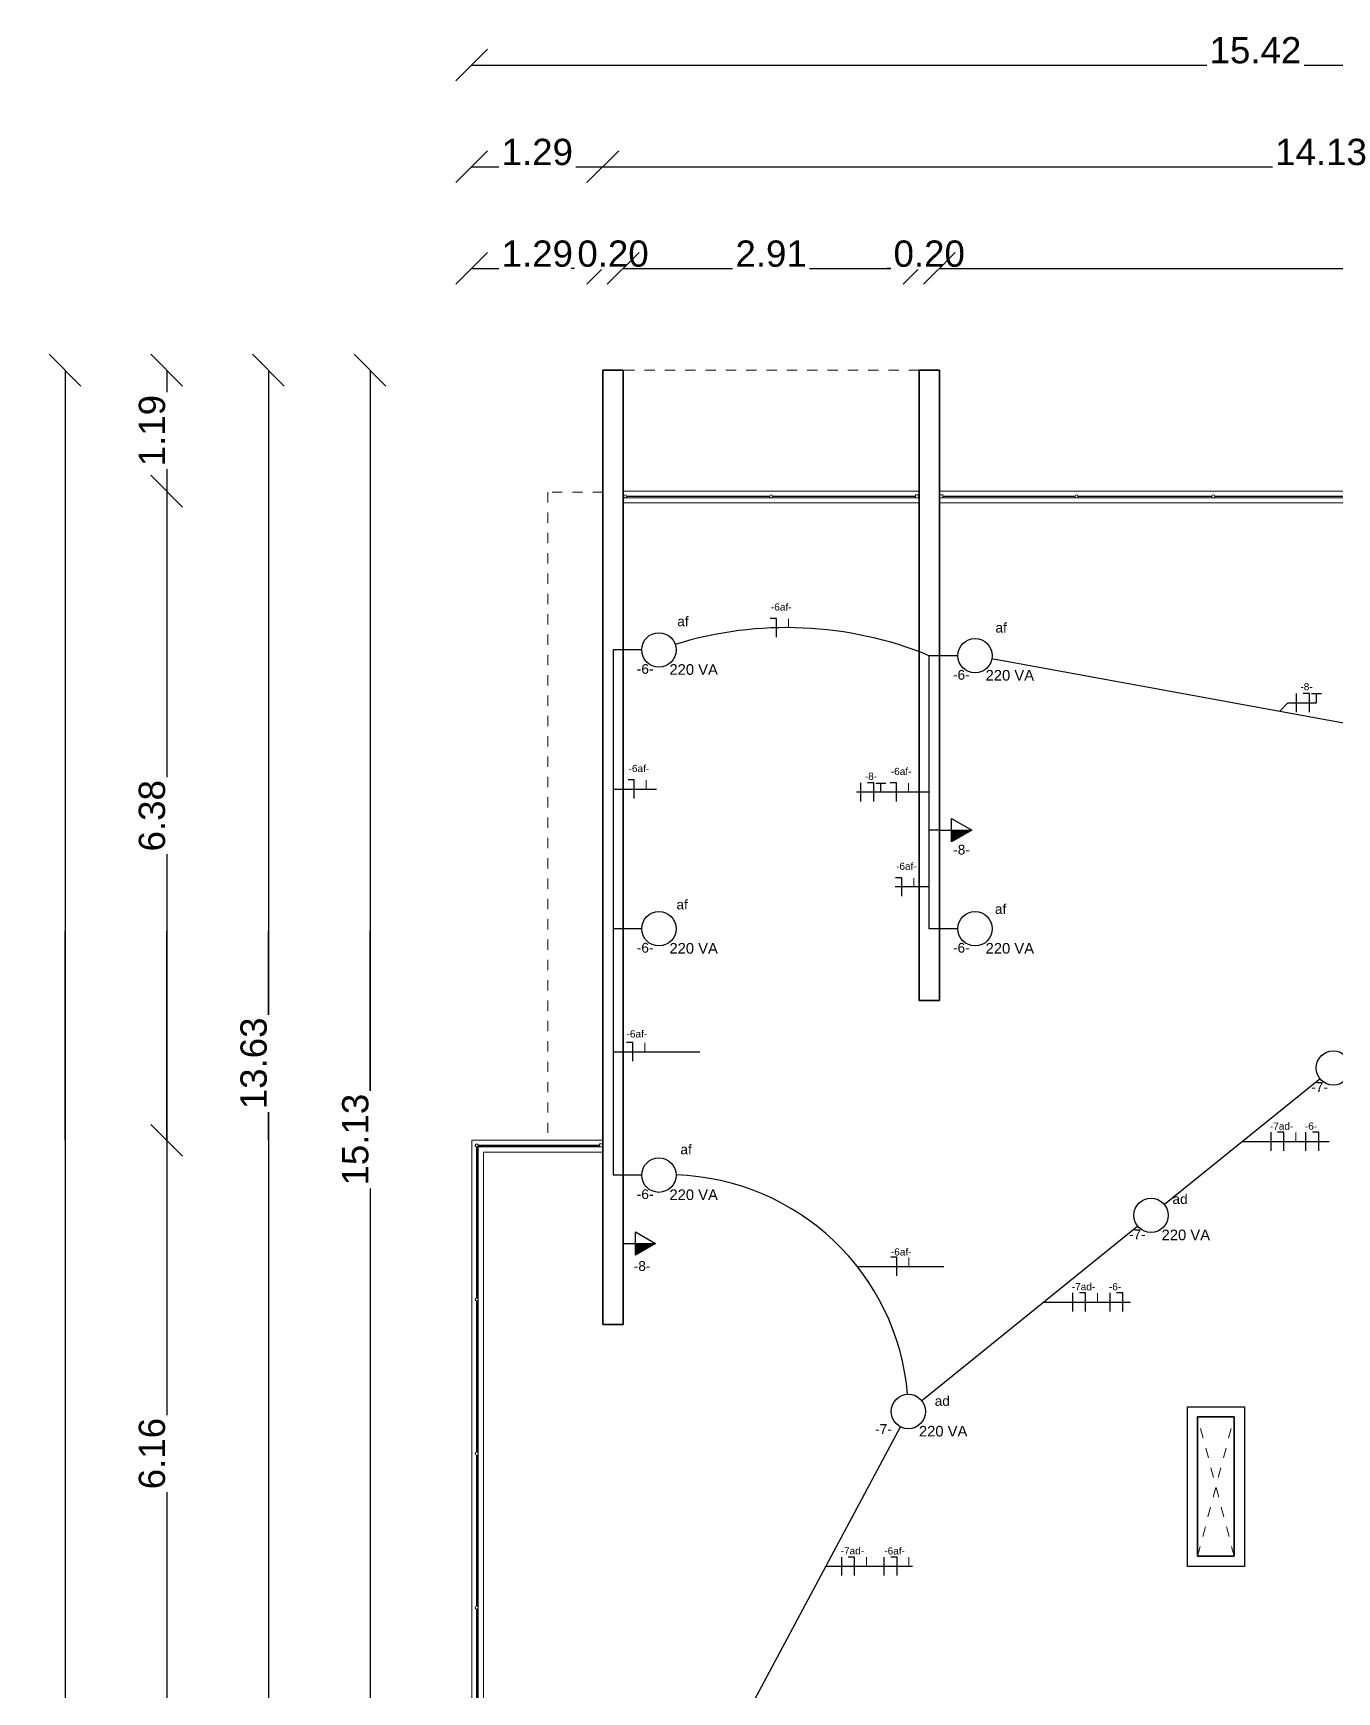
# Model space of a CAD drawing. Header units: metres. Extents: x -182 to 99, y 70 to 117.
# Drawn here: x 61.2 to 74.03, y 98.73 to 115.04 of the extents above; entities that cross this region are included whole.
import ezdxf

# ---------------------------------------------------------------- set-up
doc = ezdxf.new("R2010")
doc.units = ezdxf.units.M
doc.header["$LTSCALE"] = 0.01
for name, pattern in [('ACAD_ISO02W100', [15, 12, -3]), ('JIS_02_0.7', [1.35, 0.75, -0.6]), ('TRAZOS2', [9.525, 6.35, -3.175])]:
    doc.linetypes.add(name, pattern=pattern)
for name, color, linetype, lineweight in [('A-FLOR-HRAL', 1, 'Continuous', 9), ('A-FLOR-OTLN', 6, 'Continuous', 13), ('A-WALL', 2, 'Continuous', 9)]:
    doc.layers.add(name, color=color, linetype=linetype, lineweight=lineweight)
for name, color, linetype in [('FIAÇÃO', 10, 'Continuous'), ('Iluminação', 7, 'Continuous'), ('TOMADA', 7, 'ACAD_ISO02W100')]:
    doc.layers.add(name, color=color, linetype=linetype)
doc.styles.add('Arial', font='arial.ttf', dxfattribs={"height": 0.29506})
doc.styles.add('Arial_2', font='arial.ttf', dxfattribs={"height": 0.258177})
doc.dimstyles.new('Diagonal', dxfattribs={"dimscale": 0.3048, "dimtxt": 0.258177, "dimasz": 1.025262, "dimexe": 0.984252, "dimexo": 0.615157, "dimgap": 0.04101, "dimtad": 1, "dimrnd": 0.01, "dimzin": 0, "dimdsep": 46, "dimtxsty": 'Arial_2', "dimblk1": 'OBLIQUE', "dimblk2": 'OBLIQUE', "dimsah": 1, "dimcen": 0.09, "dimse1": 1, "dimse2": 1, "dimazin": 0, "dimtfac": 1, "dimtix": 1, "dimtmove": 0, "dimatfit": 3, "dimfxl": 1, "dimtvp": 1, "dimtfill": 1, "dimtolj": 1, "dimtzin": 0, "dimarcsym": 2})

# ---------------------------------------------------------------- blocks, each defined once
blk = doc.blocks.new('Barandilla - 30 mm-412618-Nivel 9')
at = {"layer": 'A-FLOR-HRAL'}
for p, q in [((0.015, 0.016), (-0.015, 0.016)), ((-0.015, 0.016), (-0.015, -0.014)), ((0.015, -0.014), (0.015, 0.016)), ((-0.015, -0.014), (0.015, -0.014))]:
    blk.add_line(p, q, dxfattribs=at)
blk = doc.blocks.new('Barandilla - 30 mm-412620-Nivel 9')
at = {"layer": 'A-FLOR-HRAL'}
for start, end in [(0, 180), (180, 360)]:
    blk.add_arc((0, 0), 0.015, start, end, dxfattribs=at)
blk = doc.blocks.new('Barandilla - Barandilla-507390-Nivel 9')
at = {"layer": 'A-FLOR-HRAL'}
for p, q in [((-4.722, 12.863), (-4.726, 12.863)), ((-4.726, 12.858), (-4.722, 12.858)), ((-3.393, 12.863), (-4.692, 12.863)), ((-4.692, 12.858), (-3.393, 12.858)), ((-2.045, 12.863), (-3.364, 12.863)), ((-3.364, 12.858), (-2.045, 12.858)), ((-0.698, 12.863), (-2.016, 12.863)), ((-2.016, 12.858), (-0.697, 12.858)), ((0.65, 12.863), (-0.668, 12.863)), ((-0.668, 12.858), (0.65, 12.858)), ((1.998, 12.863), (0.679, 12.863)), ((0.679, 12.858), (1.998, 12.858)), ((3.345, 12.863), (2.027, 12.863)), ((2.027, 12.858), (3.345, 12.858)), ((4.693, 12.863), (3.374, 12.863)), ((3.374, 12.858), (4.693, 12.858)), ((6.001, 12.863), (4.722, 12.863)), ((4.722, 12.858), (6.003, 12.858))]:
    blk.add_line(p, q, dxfattribs=at)
at = {"extrusion": (0, 0, -1), "zscale": -1, "rotation": 270.0000000000002}
for name, p in [('Barandilla - 30 mm-412618-Nivel 9', (4.706, 12.86)), ('Barandilla - 30 mm-412620-Nivel 9', (3.378, 12.86)), ('Barandilla - 30 mm-412620-Nivel 9', (2.031, 12.86)), ('Barandilla - 30 mm-412620-Nivel 9', (0.683, 12.86)), ('Barandilla - 30 mm-412620-Nivel 9', (-0.665, 12.86)), ('Barandilla - 30 mm-412620-Nivel 9', (-2.012, 12.86)), ('Barandilla - 30 mm-412620-Nivel 9', (-3.36, 12.86)), ('Barandilla - 30 mm-412620-Nivel 9', (-4.707, 12.86)), ('Barandilla - 30 mm-412620-Nivel 9', (-6.035, 12.86))]:
    blk.add_blockref(name, p, dxfattribs=at)
blk = doc.blocks.new('Tipo de barandal superior - Name-508281-Nivel 9')
at = {"layer": 'A-FLOR-HRAL'}
for p, q in [((-4.726, 12.845), (-4.722, 12.845)), ((-4.726, 12.795), (6.055, 12.795)), ((-4.692, 12.845), (6.055, 12.845)), ((6.055, 12.795), (6.055, 12.845))]:
    blk.add_line(p, q, dxfattribs=at)
blk = doc.blocks.new('Barandilla - Barandilla-508625-Nivel 9')
at = {"layer": 'A-FLOR-HRAL'}
for p, q in [((-7.831, 12.863), (-7.836, 12.863)), ((-7.836, 12.858), (-7.831, 12.858)), ((-7.802, 12.858), (-6.396, 12.858)), ((-6.396, 12.863), (-7.801, 12.863)), ((-6.367, 12.858), (-4.961, 12.858)), ((-4.961, 12.863), (-6.366, 12.863)), ((-4.926, 12.863), (-4.93, 12.863)), ((-4.93, 12.858), (-4.926, 12.858))]:
    blk.add_line(p, q, dxfattribs=at)
at = {"rotation": 269.9999999999998}
for name, p in [('Barandilla - 30 mm-412620-Nivel 9', (-7.816, 12.86)), ('Barandilla - 30 mm-412620-Nivel 9', (-6.381, 12.86)), ('Barandilla - 30 mm-412618-Nivel 9', (-4.946, 12.86))]:
    blk.add_blockref(name, p, dxfattribs=at)
blk = doc.blocks.new('Tipo de barandal superior - Name-508709-Nivel 9')
at = {"layer": 'A-FLOR-HRAL'}
for p, q in [((-4.961, 12.845), (-7.836, 12.845)), ((-4.926, 12.795), (-7.836, 12.795)), ((-4.926, 12.845), (-4.93, 12.845))]:
    blk.add_line(p, q, dxfattribs=at)
blk = doc.blocks.new('Barandilla - 30 mm-V7-Nivel 9')
at = {"layer": 'A-FLOR-HRAL'}
for start, end in [(0, 180), (180, 222.0711), (317.9289, 360)]:
    blk.add_arc((0, 0), 0.015, start, end, dxfattribs=at)
blk = doc.blocks.new('Barandilla - Barandilla-508722-Nivel 9')
at = {"layer": 'A-FLOR-HRAL'}
for p, q in [((-9.279, 6.462), (-9.279, 4.977)), ((-9.274, 4.977), (-9.274, 6.463)), ((-9.262, 6.475), (-8.07, 6.475)), ((-8.07, 6.48), (-9.261, 6.48)), ((-8.036, 6.48), (-8.04, 6.48)), ((-8.04, 6.475), (-8.036, 6.475)), ((-9.279, 4.948), (-9.279, 3.462)), ((-9.274, 3.461), (-9.274, 4.948)), ((-9.279, 3.432), (-9.279, 1.946)), ((-9.274, 1.946), (-9.274, 3.432)), ((-9.279, 1.917), (-9.279, 0.431)), ((-9.274, 0.431), (-9.274, 1.917)), ((-8.61, 0.419), (-9.262, 0.419)), ((-9.261, 0.414), (-8.611, 0.414))]:
    blk.add_line(p, q, dxfattribs=at)
for name, p, rotation in [('Barandilla - 30 mm-412620-Nivel 9', (-9.276, 6.477), 269.9999999999998), ('Barandilla - 30 mm-412618-Nivel 9', (-8.056, 6.477), 269.9999999999998), ('Barandilla - 30 mm-V7-Nivel 9', (-8.596, 0.416), 89.99999999999982)]:
    blk.add_blockref(name, p, dxfattribs=dict(rotation=rotation))
for p in [(-9.276, 4.962), (-9.276, 3.447), (-9.276, 1.932), (-9.276, 0.416)]:
    blk.add_blockref('Barandilla - 30 mm-412620-Nivel 9', p)
blk = doc.blocks.new('Tipo de barandal superior - Name-508990-Nivel 9')
at = {"layer": 'A-FLOR-HRAL'}
for p, q in [((-9.261, 6.462), (-9.261, 6.437)), ((-9.236, 6.462), (-9.261, 6.462)), ((-9.261, 6.437), (-9.261, 0.456)), ((-8.07, 6.462), (-9.236, 6.462)), ((-9.211, 6.412), (-9.211, 0.481)), ((-8.036, 6.412), (-9.211, 6.412)), ((-8.036, 6.462), (-8.04, 6.462)), ((-9.261, 0.456), (-9.261, 0.431)), ((-9.261, 0.431), (-9.236, 0.431)), ((-9.236, 0.431), (-8.586, 0.431)), ((-9.211, 0.481), (-8.576, 0.481)), ((-8.576, 0.466), (-8.576, 0.481))]:
    blk.add_line(p, q, dxfattribs=at)
blk = doc.blocks.new('_Oblique')
at = {"color": 0, "linetype": 'ByBlock', "lineweight": -2}
blk.add_line((-0.5, -0.5), (0.5, 0.5), dxfattribs=at)
blk = doc.blocks.new('*D722')
at = {"color": 0, "lineweight": -2, "transparency": 16777216}
blk.add_line((61.517, 111.727), (61.517, 81.343), dxfattribs=at)
at = {"layer": 'Defpoints', "color": 0, "transparency": 16777216}
for p in [(66.807, 111.727), (61.517, 81.343), (66.817, 81.343)]:
    blk.add_point(p, dxfattribs=at)
at = {"color": 0, "lineweight": -2, "transparency": 16777216, "xscale": 0.3124999999999999, "yscale": 0.3124999999999999, "zscale": 0.3124999999999999}
for p, rotation in [((61.517, 111.727), 90), ((61.517, 81.343), 270)]:
    blk.add_blockref('_Oblique', p, dxfattribs=dict(at, rotation=rotation))
at = {"color": 0, "transparency": 16777216, "insert": (61.373, 96.535), "char_height": 0.2582, "attachment_point": 5, "rotation": 90, "style": 'Arial_2', "bg_fill": 3, "box_fill_scale": 1.1, "bg_fill_color": 256, "bg_fill_true_color": 13158600, "bg_fill_transparency": 0}
blk.add_mtext('\\A1;30.38', dxfattribs=at)
blk = doc.blocks.new('*D723')
at = {"color": 0, "lineweight": -2, "transparency": 16777216}
blk.add_line((62.517, 111.727), (62.517, 110.537), dxfattribs=at)
at = {"layer": 'Defpoints', "color": 0, "transparency": 16777216}
for p in [(66.807, 111.727), (62.517, 110.537), (67.007, 110.537)]:
    blk.add_point(p, dxfattribs=at)
at = {"color": 0, "lineweight": -2, "transparency": 16777216, "xscale": 0.3124999999999999, "yscale": 0.3124999999999999, "zscale": 0.3124999999999999}
for p, rotation in [((62.517, 111.727), 90), ((62.517, 110.537), 270)]:
    blk.add_blockref('_Oblique', p, dxfattribs=dict(at, rotation=rotation))
at = {"color": 0, "transparency": 16777216, "insert": (62.373, 111.132), "char_height": 0.2582, "attachment_point": 5, "rotation": 90, "style": 'Arial_2', "bg_fill": 3, "box_fill_scale": 1.1, "bg_fill_color": 256, "bg_fill_true_color": 13158600, "bg_fill_transparency": 0}
blk.add_mtext('\\A1;1.19', dxfattribs=at)
blk = doc.blocks.new('*D724')
at = {"color": 0, "lineweight": -2, "transparency": 16777216}
blk.add_line((62.517, 110.537), (62.517, 104.154), dxfattribs=at)
at = {"layer": 'Defpoints', "color": 0, "transparency": 16777216}
for p in [(67.007, 110.537), (62.517, 104.154), (66.807, 104.154)]:
    blk.add_point(p, dxfattribs=at)
at = {"color": 0, "lineweight": -2, "transparency": 16777216, "xscale": 0.3124999999999999, "yscale": 0.3124999999999999, "zscale": 0.3124999999999999}
for p, rotation in [((62.517, 110.537), 90), ((62.517, 104.154), 270)]:
    blk.add_blockref('_Oblique', p, dxfattribs=dict(at, rotation=rotation))
at = {"color": 0, "transparency": 16777216, "insert": (62.373, 107.345), "char_height": 0.2582, "attachment_point": 5, "rotation": 90, "style": 'Arial_2', "bg_fill": 3, "box_fill_scale": 1.1, "bg_fill_color": 256, "bg_fill_true_color": 13158600, "bg_fill_transparency": 0}
blk.add_mtext('\\A1;6.38', dxfattribs=at)
blk = doc.blocks.new('*D725')
at = {"color": 0, "lineweight": -2, "transparency": 16777216}
blk.add_line((62.517, 104.154), (62.517, 97.993), dxfattribs=at)
at = {"layer": 'Defpoints', "color": 0, "transparency": 16777216}
for p in [(66.807, 104.154), (62.517, 97.993), (65.517, 97.993)]:
    blk.add_point(p, dxfattribs=at)
at = {"color": 0, "lineweight": -2, "transparency": 16777216, "xscale": 0.3124999999999999, "yscale": 0.3124999999999999, "zscale": 0.3124999999999999}
for p, rotation in [((62.517, 104.154), 90), ((62.517, 97.993), 270)]:
    blk.add_blockref('_Oblique', p, dxfattribs=dict(at, rotation=rotation))
at = {"color": 0, "transparency": 16777216, "insert": (62.373, 101.073), "char_height": 0.2582, "attachment_point": 5, "rotation": 90, "style": 'Arial_2', "bg_fill": 3, "box_fill_scale": 1.1, "bg_fill_color": 256, "bg_fill_true_color": 13158600, "bg_fill_transparency": 0}
blk.add_mtext('\\A1;6.16', dxfattribs=at)
blk = doc.blocks.new('*D728')
at = {"color": 0, "lineweight": -2, "transparency": 16777216}
blk.add_line((63.517, 111.727), (63.517, 98.093), dxfattribs=at)
at = {"layer": 'Defpoints', "color": 0, "transparency": 16777216}
for p in [(66.807, 111.727), (63.517, 98.093), (66.257, 98.093)]:
    blk.add_point(p, dxfattribs=at)
at = {"color": 0, "lineweight": -2, "transparency": 16777216, "xscale": 0.3124999999999999, "yscale": 0.3124999999999999, "zscale": 0.3124999999999999}
for p, rotation in [((63.517, 111.727), 90), ((63.517, 98.093), 270)]:
    blk.add_blockref('_Oblique', p, dxfattribs=dict(at, rotation=rotation))
at = {"color": 0, "transparency": 16777216, "insert": (63.373, 104.91), "char_height": 0.2582, "attachment_point": 5, "rotation": 90, "style": 'Arial_2', "bg_fill": 3, "box_fill_scale": 1.1, "bg_fill_color": 256, "bg_fill_true_color": 13158600, "bg_fill_transparency": 0}
blk.add_mtext('\\A1;13.63', dxfattribs=at)
blk = doc.blocks.new('*D739')
at = {"color": 0, "lineweight": -2, "transparency": 16777216}
blk.add_line((64.517, 111.727), (64.517, 96.593), dxfattribs=at)
at = {"layer": 'Defpoints', "color": 0, "transparency": 16777216}
for p in [(66.807, 111.727), (64.517, 96.593), (66.257, 96.593)]:
    blk.add_point(p, dxfattribs=at)
at = {"color": 0, "lineweight": -2, "transparency": 16777216, "xscale": 0.3124999999999999, "yscale": 0.3124999999999999, "zscale": 0.3124999999999999}
for p, rotation in [((64.517, 111.727), 90), ((64.517, 96.593), 270)]:
    blk.add_blockref('_Oblique', p, dxfattribs=dict(at, rotation=rotation))
at = {"color": 0, "transparency": 16777216, "insert": (64.373, 104.16), "char_height": 0.2582, "attachment_point": 5, "rotation": 90, "style": 'Arial_2', "bg_fill": 3, "box_fill_scale": 1.1, "bg_fill_color": 256, "bg_fill_true_color": 13158600, "bg_fill_transparency": 0}
blk.add_mtext('\\A1;15.13', dxfattribs=at)
blk = doc.blocks.new('*D744')
at = {"color": 0, "lineweight": -2, "transparency": 16777216}
blk.add_line((65.517, 114.727), (80.935, 114.727), dxfattribs=at)
at = {"layer": 'Defpoints', "color": 0, "transparency": 16777216}
for p in [(80.935, 114.727), (80.935, 109.036), (65.517, 102.654)]:
    blk.add_point(p, dxfattribs=at)
at = {"color": 0, "lineweight": -2, "transparency": 16777216, "xscale": 0.3124999999999999, "yscale": 0.3124999999999999, "zscale": 0.3124999999999999, "rotation": 180}
blk.add_blockref('_Oblique', (65.517, 114.727), dxfattribs=at)
at = {"color": 0, "lineweight": -2, "transparency": 16777216, "xscale": 0.3124999999999999, "yscale": 0.3124999999999999, "zscale": 0.3124999999999999}
blk.add_blockref('_Oblique', (80.935, 114.727), dxfattribs=at)
at = {"color": 0, "transparency": 16777216, "insert": (73.226, 114.871), "char_height": 0.2582, "attachment_point": 5, "style": 'Arial_2', "bg_fill": 3, "box_fill_scale": 1.1, "bg_fill_color": 256, "bg_fill_true_color": 13158600, "bg_fill_transparency": 0}
blk.add_mtext('\\A1;15.42', dxfattribs=at)
blk = doc.blocks.new('*D745')
at = {"color": 0, "lineweight": -2, "transparency": 16777216}
blk.add_line((65.517, 113.727), (66.807, 113.727), dxfattribs=at)
at = {"layer": 'Defpoints', "color": 0, "transparency": 16777216}
for p in [(66.807, 113.727), (65.517, 102.654), (66.807, 102.654)]:
    blk.add_point(p, dxfattribs=at)
at = {"color": 0, "lineweight": -2, "transparency": 16777216, "xscale": 0.3124999999999999, "yscale": 0.3124999999999999, "zscale": 0.3124999999999999, "rotation": 180}
blk.add_blockref('_Oblique', (65.517, 113.727), dxfattribs=at)
at = {"color": 0, "lineweight": -2, "transparency": 16777216, "xscale": 0.3124999999999999, "yscale": 0.3124999999999999, "zscale": 0.3124999999999999}
blk.add_blockref('_Oblique', (66.807, 113.727), dxfattribs=at)
at = {"color": 0, "transparency": 16777216, "insert": (66.162, 113.871), "char_height": 0.2582, "attachment_point": 5, "style": 'Arial_2', "bg_fill": 3, "box_fill_scale": 1.1, "bg_fill_color": 256, "bg_fill_true_color": 13158600, "bg_fill_transparency": 0}
blk.add_mtext('\\A1;1.29', dxfattribs=at)
blk = doc.blocks.new('*D746')
at = {"color": 0, "lineweight": -2, "transparency": 16777216}
blk.add_line((66.807, 113.727), (80.935, 113.727), dxfattribs=at)
at = {"layer": 'Defpoints', "color": 0, "transparency": 16777216}
for p in [(80.935, 113.727), (80.935, 109.036), (66.807, 102.654)]:
    blk.add_point(p, dxfattribs=at)
at = {"color": 0, "lineweight": -2, "transparency": 16777216, "xscale": 0.3124999999999999, "yscale": 0.3124999999999999, "zscale": 0.3124999999999999, "rotation": 180}
blk.add_blockref('_Oblique', (66.807, 113.727), dxfattribs=at)
at = {"color": 0, "lineweight": -2, "transparency": 16777216, "xscale": 0.3124999999999999, "yscale": 0.3124999999999999, "zscale": 0.3124999999999999}
blk.add_blockref('_Oblique', (80.935, 113.727), dxfattribs=at)
at = {"color": 0, "transparency": 16777216, "insert": (73.871, 113.871), "char_height": 0.2582, "attachment_point": 5, "style": 'Arial_2', "bg_fill": 3, "box_fill_scale": 1.1, "bg_fill_color": 256, "bg_fill_true_color": 13158600, "bg_fill_transparency": 0}
blk.add_mtext('\\A1;14.13', dxfattribs=at)
blk = doc.blocks.new('*D747')
at = {"color": 0, "lineweight": -2, "transparency": 16777216}
blk.add_line((65.517, 112.727), (66.807, 112.727), dxfattribs=at)
at = {"layer": 'Defpoints', "color": 0, "transparency": 16777216}
for p in [(66.807, 112.727), (65.517, 101.654), (66.807, 101.654)]:
    blk.add_point(p, dxfattribs=at)
at = {"color": 0, "lineweight": -2, "transparency": 16777216, "xscale": 0.3124999999999999, "yscale": 0.3124999999999999, "zscale": 0.3124999999999999, "rotation": 180}
blk.add_blockref('_Oblique', (65.517, 112.727), dxfattribs=at)
at = {"color": 0, "lineweight": -2, "transparency": 16777216, "xscale": 0.3124999999999999, "yscale": 0.3124999999999999, "zscale": 0.3124999999999999}
blk.add_blockref('_Oblique', (66.807, 112.727), dxfattribs=at)
at = {"color": 0, "transparency": 16777216, "insert": (66.162, 112.871), "char_height": 0.2582, "attachment_point": 5, "style": 'Arial_2', "bg_fill": 3, "box_fill_scale": 1.1, "bg_fill_color": 256, "bg_fill_true_color": 13158600, "bg_fill_transparency": 0}
blk.add_mtext('\\A1;1.29', dxfattribs=at)
blk = doc.blocks.new('*D748')
at = {"color": 0, "lineweight": -2, "transparency": 16777216}
for p, q in [((66.807, 112.727), (66.495, 112.727)), ((66.807, 112.727), (67.007, 112.727)), ((67.007, 112.727), (67.32, 112.727))]:
    blk.add_line(p, q, dxfattribs=at)
at = {"layer": 'Defpoints', "color": 0, "transparency": 16777216}
for p in [(66.807, 110.226), (67.007, 110.226)]:
    blk.add_point(p, dxfattribs=at)
at = {"color": 0, "lineweight": -2, "transparency": 16777216, "xscale": 0.3124999999999999, "yscale": 0.3124999999999999, "zscale": 0.3124999999999999}
blk.add_blockref('_Oblique', (66.807, 112.727), dxfattribs=at)
at = {"color": 0, "lineweight": -2, "transparency": 16777216, "xscale": 0.3124999999999999, "yscale": 0.3124999999999999, "zscale": 0.3124999999999999, "rotation": 180}
blk.add_blockref('_Oblique', (67.007, 112.727), dxfattribs=at)
at = {"color": 0, "transparency": 16777216, "insert": (66.907, 112.871), "char_height": 0.2582, "attachment_point": 5, "style": 'Arial_2', "bg_fill": 3, "box_fill_scale": 1.1, "bg_fill_color": 256, "bg_fill_true_color": 13158600, "bg_fill_transparency": 0}
blk.add_mtext('\\A1;0.20', dxfattribs=at)
at = {"layer": 'Defpoints', "color": 0, "transparency": 16777216}
blk.add_point((67.007, 112.727), dxfattribs=at)
blk = doc.blocks.new('*D749')
at = {"color": 0, "lineweight": -2, "transparency": 16777216}
blk.add_line((67.007, 112.727), (69.917, 112.727), dxfattribs=at)
at = {"layer": 'Defpoints', "color": 0, "transparency": 16777216}
for p in [(69.917, 112.727), (67.007, 110.226), (69.917, 110.226)]:
    blk.add_point(p, dxfattribs=at)
at = {"color": 0, "lineweight": -2, "transparency": 16777216, "xscale": 0.3124999999999999, "yscale": 0.3124999999999999, "zscale": 0.3124999999999999, "rotation": 180}
blk.add_blockref('_Oblique', (67.007, 112.727), dxfattribs=at)
at = {"color": 0, "lineweight": -2, "transparency": 16777216, "xscale": 0.3124999999999999, "yscale": 0.3124999999999999, "zscale": 0.3124999999999999}
blk.add_blockref('_Oblique', (69.917, 112.727), dxfattribs=at)
at = {"color": 0, "transparency": 16777216, "insert": (68.462, 112.871), "char_height": 0.2582, "attachment_point": 5, "style": 'Arial_2', "bg_fill": 3, "box_fill_scale": 1.1, "bg_fill_color": 256, "bg_fill_true_color": 13158600, "bg_fill_transparency": 0}
blk.add_mtext('\\A1;2.91', dxfattribs=at)
blk = doc.blocks.new('*D750')
at = {"color": 0, "lineweight": -2, "transparency": 16777216}
for p, q in [((69.917, 112.727), (69.605, 112.727)), ((69.917, 112.727), (70.117, 112.727)), ((70.117, 112.727), (70.43, 112.727))]:
    blk.add_line(p, q, dxfattribs=at)
at = {"layer": 'Defpoints', "color": 0, "transparency": 16777216}
for p in [(69.917, 110.226), (70.117, 110.226)]:
    blk.add_point(p, dxfattribs=at)
at = {"color": 0, "lineweight": -2, "transparency": 16777216, "xscale": 0.3124999999999999, "yscale": 0.3124999999999999, "zscale": 0.3124999999999999}
blk.add_blockref('_Oblique', (69.917, 112.727), dxfattribs=at)
at = {"color": 0, "lineweight": -2, "transparency": 16777216, "xscale": 0.3124999999999999, "yscale": 0.3124999999999999, "zscale": 0.3124999999999999, "rotation": 180}
blk.add_blockref('_Oblique', (70.117, 112.727), dxfattribs=at)
at = {"color": 0, "transparency": 16777216, "insert": (70.017, 112.871), "char_height": 0.2582, "attachment_point": 5, "style": 'Arial_2', "bg_fill": 3, "box_fill_scale": 1.1, "bg_fill_color": 256, "bg_fill_true_color": 13158600, "bg_fill_transparency": 0}
blk.add_mtext('\\A1;0.20', dxfattribs=at)
at = {"layer": 'Defpoints', "color": 0, "transparency": 16777216}
blk.add_point((70.117, 112.727), dxfattribs=at)
blk = doc.blocks.new('*D751')
at = {"color": 0, "lineweight": -2, "transparency": 16777216}
blk.add_line((70.117, 112.727), (80.935, 112.727), dxfattribs=at)
at = {"layer": 'Defpoints', "color": 0, "transparency": 16777216}
for p in [(80.935, 112.727), (70.117, 110.226), (80.935, 109.036)]:
    blk.add_point(p, dxfattribs=at)
at = {"color": 0, "lineweight": -2, "transparency": 16777216, "xscale": 0.3124999999999999, "yscale": 0.3124999999999999, "zscale": 0.3124999999999999, "rotation": 180}
blk.add_blockref('_Oblique', (70.117, 112.727), dxfattribs=at)
at = {"color": 0, "lineweight": -2, "transparency": 16777216, "xscale": 0.3124999999999999, "yscale": 0.3124999999999999, "zscale": 0.3124999999999999}
blk.add_blockref('_Oblique', (80.935, 112.727), dxfattribs=at)
at = {"color": 0, "transparency": 16777216, "insert": (75.526, 112.871), "char_height": 0.2582, "attachment_point": 5, "style": 'Arial_2', "bg_fill": 3, "box_fill_scale": 1.1, "bg_fill_color": 256, "bg_fill_true_color": 13158600, "bg_fill_transparency": 0}
blk.add_mtext('\\A1;10.82', dxfattribs=at)
blk = doc.blocks.new('*D808')
at = {"color": 0, "lineweight": -2, "transparency": 16777216}
blk.add_line((86.913, 110.537), (86.913, 81.343), dxfattribs=at)
at = {"layer": 'Defpoints', "color": 0, "transparency": 16777216}
for p in [(78.213, 110.537), (67.345, 81.343), (86.913, 81.343)]:
    blk.add_point(p, dxfattribs=at)
at = {"color": 0, "lineweight": -2, "transparency": 16777216, "xscale": 0.3124999999999999, "yscale": 0.3124999999999999, "zscale": 0.3124999999999999}
for p, rotation in [((86.913, 110.537), 90), ((86.913, 81.343), 270)]:
    blk.add_blockref('_Oblique', p, dxfattribs=dict(at, rotation=rotation))
at = {"color": 0, "transparency": 16777216, "insert": (86.769, 95.94), "char_height": 0.2582, "attachment_point": 5, "rotation": 90, "style": 'Arial_2', "bg_fill": 3, "box_fill_scale": 1.1, "bg_fill_color": 256, "bg_fill_true_color": 13158600, "bg_fill_transparency": 0}
blk.add_mtext('\\A1;29.19', dxfattribs=at)
blk = doc.blocks.new('F-N')
at = {"layer": 'FIAÇÃO'}
blk.add_line((2562, 1254.6), (2562, 1275.4), dxfattribs=at)
at = {"layer": 'FIAÇÃO', "color": 5}
blk.add_lwpolyline([(2576.3, 1254.6), (2576.3, 1275.4), (2569.3, 1275.4)], dxfattribs=at)
blk = doc.blocks.new('fnt')
at = {"layer": 'FIAÇÃO', "color": 1}
blk.add_line((-91.754, 85.159), (-91.754, 85.342), dxfattribs=at)
at = {"layer": 'FIAÇÃO', "color": 3}
blk.add_line((-91.558, 85.249), (-91.558, 85.34), dxfattribs=at)
at = {"layer": 'FIAÇÃO', "color": 5}
blk.add_lwpolyline([(-91.628, 85.159), (-91.628, 85.342), (-91.689, 85.342)], dxfattribs=at)
at = {"layer": 'FIAÇÃO', "color": 3}
blk.add_lwpolyline([(-91.607, 85.34), (-91.558, 85.34), (-91.509, 85.34)], dxfattribs=at)

msp = doc.modelspace()

# ---------------------------------------------------------------- linework, layer by layer
at = {"color": 1}
for p, q in [((61.517, 104.154), (61.517, 106.209)), ((62.517, 104.154), (62.517, 106.209)), ((63.517, 104.154), (63.517, 106.209)), ((64.517, 104.154), (64.517, 106.209))]:
    msp.add_line(p, q, dxfattribs=at)
at = {"color": 7}
for points in [[(72.557, 101.533), (73.117, 101.533), (73.117, 99.963), (72.557, 99.963)], [(72.657, 101.433), (73.017, 101.433), (73.017, 100.063), (72.657, 100.063)]]:
    msp.add_lwpolyline(points, close=True, dxfattribs=at)
at = {"layer": 'A-FLOR-OTLN', "linetype": 'JIS_02_0.7'}
for p, q in [((69.917, 111.727), (67.007, 111.727)), ((66.807, 110.527), (66.267, 110.527)), ((66.267, 110.527), (66.267, 104.154))]:
    msp.add_line(p, q, dxfattribs=at)
at = {"layer": 'A-FLOR-OTLN', "color": 5, "linetype": 'TRAZOS2'}
for p, q in [((73.017, 100.063), (72.657, 101.433)), ((72.657, 100.063), (73.017, 101.433))]:
    msp.add_line(p, q, dxfattribs=at)
at = {"layer": 'A-WALL', "color": 7, "lineweight": 35}
for p, q in [((67.007, 111.727), (66.807, 111.727)), ((66.807, 111.727), (66.807, 102.344)), ((67.007, 102.344), (67.007, 111.727)), ((69.917, 111.727), (69.917, 105.527)), ((70.117, 111.727), (69.917, 111.727)), ((70.117, 105.527), (70.117, 111.727)), ((69.917, 105.527), (70.117, 105.527)), ((66.807, 102.344), (67.007, 102.344)), ((72.657, 101.433), (73.017, 101.433)), ((72.657, 100.063), (72.657, 101.433)), ((73.017, 101.433), (73.017, 100.063)), ((73.017, 100.063), (72.657, 100.063))]:
    msp.add_line(p, q, dxfattribs=at)
at = {"layer": 'A-WALL', "color": 7}
for p, q in [((67.007, 110.537), (69.917, 110.537)), ((70.117, 110.537), (80.935, 110.537)), ((65.517, 97.993), (65.517, 104.154)), ((65.517, 104.154), (66.807, 104.154))]:
    msp.add_line(p, q, dxfattribs=at)

# ---------------------------------------------------------------- block references
at = {"layer": 'A-FLOR-HRAL'}
for name in ['Barandilla - Barandilla-508625-Nivel 9', 'Tipo de barandal superior - Name-508709-Nivel 9', 'Barandilla - Barandilla-507390-Nivel 9', 'Tipo de barandal superior - Name-508281-Nivel 9', 'Barandilla - Barandilla-508722-Nivel 9', 'Tipo de barandal superior - Name-508990-Nivel 9']:
    msp.add_blockref(name, (74.843, 97.626), dxfattribs=at)

# ---------------------------------------------------------------- next in the draw order: dimensions: what is measured, and where the dimension line sits
at = {"color": 1}
dim = msp.add_linear_dim(base=(61.517, 81.343), p1=(66.807, 111.727), p2=(66.817, 81.343), angle=90, dimstyle='Diagonal', override={"dimpost": '<>'}, dxfattribs=at)
dim.commit()
dim.dimension.update_dxf_attribs({"geometry": '*D722', "text_midpoint": (61.373, 96.535)})

# ---------------------------------------------------------------- next in the draw order: dimensions: what is measured, and where the dimension line sits
dim = msp.add_linear_dim(base=(62.517, 110.537), p1=(66.807, 111.727), p2=(67.007, 110.537), angle=90, dimstyle='Diagonal', override={"dimpost": '<>'}, dxfattribs=at)
dim.commit()
dim.dimension.update_dxf_attribs({"geometry": '*D723', "text_midpoint": (62.373, 111.132)})

# ---------------------------------------------------------------- next in the draw order: dimensions: what is measured, and where the dimension line sits
dim = msp.add_linear_dim(base=(62.517, 104.154), p1=(67.007, 110.537), p2=(66.807, 104.154), angle=90, dimstyle='Diagonal', override={"dimpost": '<>', "dimtmove": 1}, dxfattribs=at)
dim.commit()
dim.dimension.update_dxf_attribs({"geometry": '*D724', "text_midpoint": (62.373, 107.345)})

# ---------------------------------------------------------------- next in the draw order: dimensions: what is measured, and where the dimension line sits
dim = msp.add_linear_dim(base=(62.517, 97.993), p1=(66.807, 104.154), p2=(65.517, 97.993), angle=90, dimstyle='Diagonal', override={"dimpost": '<>', "dimtmove": 1}, dxfattribs=at)
dim.commit()
dim.dimension.update_dxf_attribs({"geometry": '*D725', "text_midpoint": (62.373, 101.073)})

# ---------------------------------------------------------------- next in the draw order: dimensions: what is measured, and where the dimension line sits
dim = msp.add_linear_dim(base=(63.517, 98.093), p1=(66.807, 111.727), p2=(66.257, 98.093), angle=90, dimstyle='Diagonal', override={"dimpost": '<>'}, dxfattribs=at)
dim.commit()
dim.dimension.update_dxf_attribs({"geometry": '*D728', "text_midpoint": (63.373, 104.91)})

# ---------------------------------------------------------------- next in the draw order: dimensions: what is measured, and where the dimension line sits
dim = msp.add_linear_dim(base=(64.517, 96.593), p1=(66.807, 111.727), p2=(66.257, 96.593), angle=90, dimstyle='Diagonal', override={"dimpost": '<>'}, dxfattribs=at)
dim.commit()
dim.dimension.update_dxf_attribs({"geometry": '*D739', "text_midpoint": (64.373, 104.16)})

# ---------------------------------------------------------------- next in the draw order: dimensions: what is measured, and where the dimension line sits
dim = msp.add_linear_dim(base=(80.935, 114.727), p1=(65.517, 102.654), p2=(80.935, 109.036), dimstyle='Diagonal', override={"dimpost": '<>'}, dxfattribs=at)
dim.commit()
dim.dimension.update_dxf_attribs({"geometry": '*D744', "text_midpoint": (73.226, 114.871)})

# ---------------------------------------------------------------- next in the draw order: dimensions: what is measured, and where the dimension line sits
dim = msp.add_linear_dim(base=(66.807, 113.727), p1=(65.517, 102.654), p2=(66.807, 102.654), dimstyle='Diagonal', override={"dimpost": '<>'}, dxfattribs=at)
dim.commit()
dim.dimension.update_dxf_attribs({"geometry": '*D745', "text_midpoint": (66.162, 113.871)})

# ---------------------------------------------------------------- next in the draw order: dimensions: what is measured, and where the dimension line sits
dim = msp.add_linear_dim(base=(80.935, 113.727), p1=(66.807, 102.654), p2=(80.935, 109.036), dimstyle='Diagonal', override={"dimpost": '<>', "dimtmove": 1}, dxfattribs=at)
dim.commit()
dim.dimension.update_dxf_attribs({"geometry": '*D746', "text_midpoint": (73.871, 113.871)})

# ---------------------------------------------------------------- next in the draw order: linework, layer by layer
at = {"layer": 'FIAÇÃO', "color": 18, "lineweight": 20, "true_color": 0x000000}
for p, q in [((67.233, 107.605), (67.233, 107.694)), ((67.219, 105.023), (67.219, 105.111))]:
    msp.add_line(p, q, dxfattribs=at)
at = {"layer": 'FIAÇÃO', "color": 5}
msp.add_lwpolyline([(67.115, 107.514), (67.115, 107.697), (67.055, 107.697)], dxfattribs=at)

# ---------------------------------------------------------------- next in the draw order: texts
at = {"layer": 'FIAÇÃO', "lineweight": 20, "style": 'Arial'}
msp.add_text('-6af-', height=0.0707, dxfattribs=at).set_placement((67.06, 107.775))

# ---------------------------------------------------------------- next in the draw order: dimensions: what is measured, and where the dimension line sits
at = {"color": 1}
dim = msp.add_linear_dim(base=(66.807, 112.727), p1=(65.517, 101.654), p2=(66.807, 101.654), dimstyle='Diagonal', override={"dimpost": '<>'}, dxfattribs=at)
dim.commit()
dim.dimension.update_dxf_attribs({"geometry": '*D747', "text_midpoint": (66.162, 112.871)})

# ---------------------------------------------------------------- next in the draw order: linework, layer by layer
at = {"layer": 'FIAÇÃO', "color": 5}
msp.add_lwpolyline([(67.101, 104.931), (67.101, 105.114), (67.04, 105.114)], dxfattribs=at)
at = {"layer": 'Iluminação', "color": 0, "ltscale": 0.5}
for p, q in [((66.907, 108.976), (66.907, 103.811)), ((67.007, 108.976), (66.907, 108.976)), ((67.007, 106.234), (66.907, 106.234)), ((67.007, 103.811), (66.907, 103.811))]:
    msp.add_line(p, q, dxfattribs=at)
at = {"layer": 'Iluminação', "color": 7, "ltscale": 0.5, "true_color": 0xffffff}
for p, q in [((67.19, 108.976), (67.007, 108.976)), ((67.19, 106.234), (67.007, 106.234)), ((67.19, 103.811), (67.007, 103.811))]:
    msp.add_line(p, q, dxfattribs=at)

# ---------------------------------------------------------------- next in the draw order: texts
at = {"layer": 'FIAÇÃO', "lineweight": 20, "style": 'Arial'}
msp.add_text('-6af-', height=0.0707, dxfattribs=at).set_placement((67.04, 105.165))

# ---------------------------------------------------------------- next in the draw order: dimensions: what is measured, and where the dimension line sits
at = {"color": 1}
dim = msp.add_linear_dim(base=(67.007, 112.727), p1=(66.807, 110.226), p2=(67.007, 110.226), dimstyle='Diagonal', override={"dimpost": '<>', "dimtmove": 1}, dxfattribs=at)
dim.commit()
dim.dimension.update_dxf_attribs({"geometry": '*D748', "text_midpoint": (66.907, 112.871)})

# ---------------------------------------------------------------- next in the draw order: dimensions: what is measured, and where the dimension line sits
dim = msp.add_linear_dim(base=(69.917, 112.727), p1=(67.007, 110.226), p2=(69.917, 110.226), dimstyle='Diagonal', override={"dimpost": '<>', "dimtmove": 1}, dxfattribs=at)
dim.commit()
dim.dimension.update_dxf_attribs({"geometry": '*D749', "text_midpoint": (68.462, 112.871)})

# ---------------------------------------------------------------- next in the draw order: dimensions: what is measured, and where the dimension line sits
dim = msp.add_linear_dim(base=(70.117, 112.727), p1=(69.917, 110.226), p2=(70.117, 110.226), dimstyle='Diagonal', override={"dimpost": '<>', "dimtmove": 1}, dxfattribs=at)
dim.commit()
dim.dimension.update_dxf_attribs({"geometry": '*D750', "text_midpoint": (70.017, 112.871)})

# ---------------------------------------------------------------- next in the draw order: dimensions: what is measured, and where the dimension line sits
dim = msp.add_linear_dim(base=(80.935, 112.727), p1=(70.117, 110.226), p2=(80.935, 109.036), dimstyle='Diagonal', override={"dimpost": '<>', "dimtmove": 1}, dxfattribs=at)
dim.commit()
dim.dimension.update_dxf_attribs({"geometry": '*D751', "text_midpoint": (75.526, 112.871)})

# ---------------------------------------------------------------- next in the draw order: dimensions: what is measured, and where the dimension line sits
dim = msp.add_linear_dim(base=(86.913, 81.343), p1=(78.213, 110.537), p2=(67.345, 81.343), angle=90, dimstyle='Diagonal', override={"dimpost": '<>'}, dxfattribs=at)
dim.commit()
dim.dimension.update_dxf_attribs({"geometry": '*D808', "text_midpoint": (86.769, 95.94)})

# ---------------------------------------------------------------- next in the draw order: hatches: boundary and pattern name
at = {"layer": 'Iluminação', "ltscale": 0.5, "true_color": 0xffffff}
for points in [[(70.435, 107.204), (70.237, 107.204), (70.237, 107.09)], [(67.325, 103.14), (67.127, 103.14), (67.127, 103.025)]]:
    msp.add_hatch(color=7, dxfattribs=at).paths.add_polyline_path(points)

# ---------------------------------------------------------------- next in the draw order: linework, layer by layer
at = {"layer": 'FIAÇÃO', "color": 18, "lineweight": 20, "true_color": 0x000000}
for p, q in [((68.633, 109.193), (68.633, 109.282)), ((69.813, 107.576), (69.813, 107.665)), ((69.865, 106.645), (69.865, 106.733)), ((73.622, 104.141), (73.622, 104.229)), ((69.818, 102.913), (69.818, 103.001)), ((71.673, 102.562), (71.673, 102.651)), ((69.4, 99.965), (69.4, 100.054)), ((69.818, 99.965), (69.818, 100.054))]:
    msp.add_line(p, q, dxfattribs=at)
at = {"layer": 'FIAÇÃO', "color": 5}
for points in [[(68.515, 109.102), (68.515, 109.285), (68.454, 109.285)], [(69.695, 107.485), (69.695, 107.668), (69.634, 107.668)], [(69.747, 106.553), (69.747, 106.736), (69.686, 106.736)], [(69.7, 102.822), (69.7, 103.004), (69.639, 103.004)]]:
    msp.add_lwpolyline(points, dxfattribs=at)
at = {"layer": 'Iluminação', "color": 0, "ltscale": 0.5}
for p, q in [((70.017, 106.234), (70.017, 108.919)), ((70.117, 108.919), (70.017, 108.919)), ((77.263, 107.674), (70.634, 108.888)), ((73.461, 108.37), (73.544, 108.456)), ((73.461, 108.37), (73.461, 108.37)), ((73.544, 108.456), (73.827, 108.456)), ((66.907, 107.605), (67.334, 107.605)), ((70.017, 107.576), (69.303, 107.576)), ((70.117, 107.204), (70.017, 107.204)), ((70.017, 106.645), (69.681, 106.645)), ((70.117, 106.234), (70.017, 106.234)), ((66.907, 105.023), (67.761, 105.023)), ((73.861, 104.759), (72.331, 103.522)), ((73.096, 104.141), (73.95, 104.141)), ((72.068, 103.31), (69.943, 101.593)), ((69.307, 102.913), (70.162, 102.913)), ((71.143, 102.562), (71.997, 102.562)), ((69.733, 101.338), (68.267, 98.593)), ((69, 99.965), (69.854, 99.965))]:
    msp.add_line(p, q, dxfattribs=at)
at = {"layer": 'Iluminação', "color": 7, "ltscale": 0.5, "true_color": 0xffffff}
for p, q in [((70.3, 108.919), (70.117, 108.919)), ((70.3, 106.234), (70.117, 106.234))]:
    msp.add_line(p, q, dxfattribs=at)
for points in [[(70.117, 107.204), (70.435, 107.204)], [(67.007, 103.14), (67.325, 103.14)]]:
    msp.add_lwpolyline(points, dxfattribs=at)
for points in [[(70.237, 107.319), (70.435, 107.204), (70.237, 107.09)], [(67.127, 103.254), (67.325, 103.14), (67.127, 103.025)]]:
    msp.add_lwpolyline(points, close=True, dxfattribs=at)
for centre in [(67.358, 108.976), (70.468, 108.919), (67.358, 106.234), (70.468, 106.234), (73.992, 104.865), (67.358, 103.811), (72.199, 103.416), (69.812, 101.487)]:
    msp.add_circle(centre, 0.169, dxfattribs=at)
at = {"layer": 'Iluminação', "color": 0, "ltscale": 0.5}
for centre, radius, start, end in [((68.613, 105.481), 3.714, 67.7801, 107.1375), ((67.454, 101.455), 2.359, 4.8778, 88.2137)]:
    msp.add_arc(centre, radius, start, end, dxfattribs=at)

# ---------------------------------------------------------------- next in the draw order: block references
at = {"layer": 'FIAÇÃO', "lineweight": 20, "xscale": 0.008784106945095342, "yscale": 0.008784106945095342, "zscale": 0.008784106945095342}
for p in [(50.874, 93.029), (51.218, 93.029), (48.925, 91.45), (49.291, 91.45), (46.652, 88.853), (47.07, 88.853)]:
    msp.add_blockref('F-N', p, dxfattribs=at)
at = {"layer": 'TOMADA', "color": 0}
for p in [(165.385, 23.206), (161.1, 22.326)]:
    msp.add_blockref('fnt', p, dxfattribs=at)

# ---------------------------------------------------------------- next in the draw order: texts
at = {"layer": 'FIAÇÃO', "lineweight": 20, "style": 'Arial'}
for s, p in [('-6af-', (68.46, 109.363)), ('-8-', (73.668, 108.579)), ('-6af-', (69.639, 107.746)), ('-8-', (69.384, 107.699)), ('-6af-', (69.691, 106.814)), ('-7ad-', (73.368, 104.258)), ('-6-', (73.712, 104.258)), ('-6af-', (69.64, 103.021)), ('-7ad-', (71.419, 102.679)), ('-6-', (71.785, 102.679)), ('-7ad-', (69.146, 100.082)), ('-6af-', (69.575, 100.081))]:
    msp.add_text(s, height=0.0707, dxfattribs=at).set_placement(p)
at = {"layer": 'Iluminação', "color": 7, "ltscale": 0.5, "true_color": 0xffffff, "style": 'Arial'}
for s, p in [('af', (67.539, 109.209)), ('af', (70.669, 109.147)), ('-6-', (67.141, 108.741)), ('-6-', (70.251, 108.683)), ('-8-', (70.253, 106.964)), ('af', (67.531, 106.424)), ('af', (70.663, 106.38)), ('-6-', (67.141, 105.999)), ('-6-', (70.251, 105.999)), ('-7-', (73.775, 104.63)), ('af', (67.57, 104.016)), ('-6-', (67.141, 103.576)), ('ad', (72.41, 103.528)), ('-7-', (71.982, 103.181)), ('-8-', (67.111, 102.87)), ('ad', (70.071, 101.543)), ('-7-', (69.485, 101.267))]:
    msp.add_text(s, height=0.0959, dxfattribs=at).set_placement(p)
at = {"layer": 'Iluminação', "color": 7, "ltscale": 0.5, "true_color": 0xffffff, "char_height": 0.10402, "width": 0.5954, "attachment_point": 8, "style": 'Arial'}
for insert in [(67.7, 108.73), (70.81, 108.673), (67.7, 105.988), (70.81, 105.988), (67.7, 103.565), (72.541, 103.17), (70.154, 101.24)]:
    msp.add_mtext('{\\H0.0275x;\\P\\P}220 VA', dxfattribs=dict(at, insert=insert))

doc.saveas('drawing.dxf')
